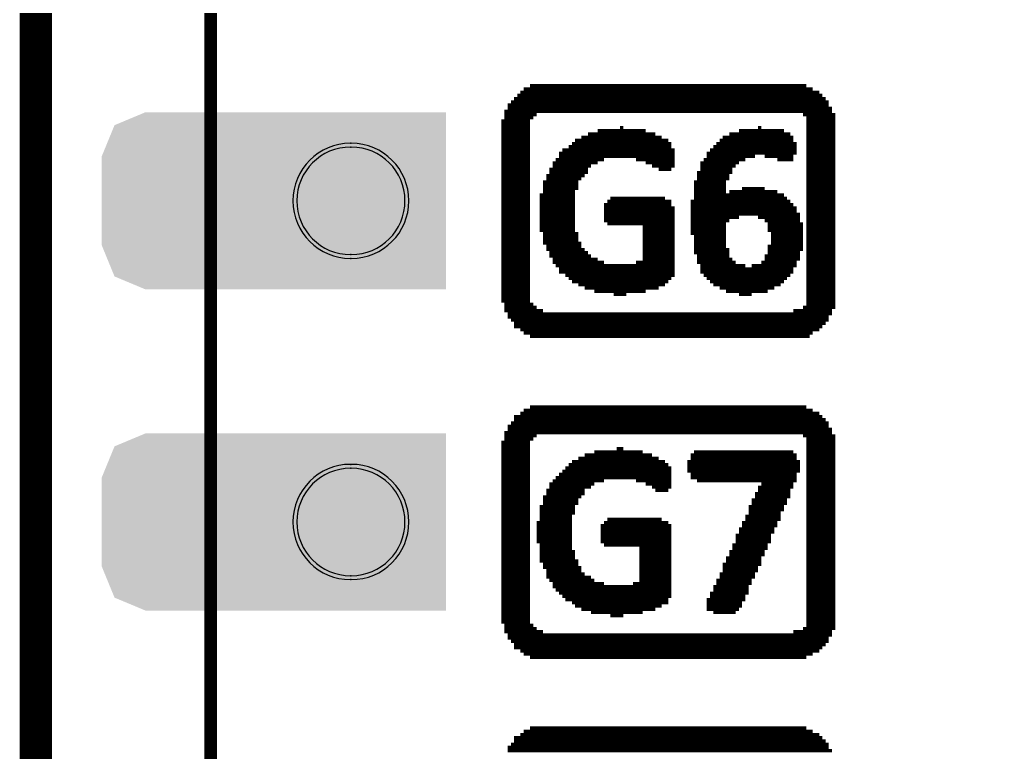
# Model space of a CAD drawing. Header units: millimetres. Extents: x -19 to 69, y -19.1 to 19.1.
# Drawn here: x 18.59 to 26.43, y 0.85 to 6.64 of the extents above; entities that cross this region are included whole.
import ezdxf

# ---------------------------------------------------------------- set-up
doc = ezdxf.new("R2010")
doc.units = ezdxf.units.MM
for name, color, linetype, true_color in [('BoardOutLine', 7, 'Continuous', 0xff00ff), ('BottomSolderMaskLayer', 7, 'Continuous', 0xaa00ff), ('Multi-Layer', 7, 'Continuous', 0xc0c0c0), ('TopLayer', 7, 'Continuous', 0xff0000), ('TopPasteMaskLayer', 7, 'Continuous', 0x808080), ('TopSilkLayer', 7, 'Continuous', 0xffcc00), ('TopSolderMaskLayer', 7, 'Continuous', 0x800080)]:
    doc.layers.add(name, color=color, linetype=linetype, true_color=true_color)

msp = doc.modelspace()

# ---------------------------------------------------------------- hatches: boundary and pattern name
at = {"layer": 'BottomSolderMaskLayer'}
for points in [[(20.4583, 5.9077), (21.9599, 5.9077), (21.9599, 4.5061), (20.4583, 4.5061)], [(20.4583, 3.3677), (21.9599, 3.3677), (21.9599, 1.9661), (20.4583, 1.9661)]]:
    msp.add_hatch(color=256, dxfattribs=at).paths.add_polyline_path(points)
at = {"layer": 'Multi-Layer'}
for points in [[(20.5091, 5.8569), (21.9091, 5.8569), (21.9091, 4.5569), (20.5091, 4.5569)], [(20.5091, 3.3169), (21.9091, 3.3169), (21.9091, 2.0169), (20.5091, 2.0169)]]:
    msp.add_hatch(color=256, dxfattribs=at).paths.add_polyline_path(points)
at = {"layer": 'TopLayer'}
for points in [[(19.2891, 5.532), (19.3842, 5.7618), (19.614, 5.857), (20.464, 5.857), (20.6939, 5.7618), (20.7891, 5.532), (20.7891, 4.882), (20.6939, 4.6522), (20.464, 4.557), (19.614, 4.557), (19.3842, 4.6522), (19.2891, 4.882)], [(19.2891, 2.992), (19.3842, 3.2218), (19.614, 3.317), (20.464, 3.317), (20.6939, 3.2218), (20.7891, 2.992), (20.7891, 2.342), (20.6939, 2.1122), (20.464, 2.017), (19.614, 2.017), (19.3842, 2.1122), (19.2891, 2.342)]]:
    msp.add_hatch(color=256, dxfattribs=at).paths.add_polyline_path(points)
at = {"layer": 'TopPasteMaskLayer'}
for points in [[(19.2891, 5.532), (19.3842, 5.7618), (19.614, 5.857), (20.464, 5.857), (20.6939, 5.7618), (20.7891, 5.532), (20.7891, 4.882), (20.6939, 4.6522), (20.464, 4.557), (19.614, 4.557), (19.3842, 4.6522), (19.2891, 4.882)], [(19.2891, 2.992), (19.3842, 3.2218), (19.614, 3.317), (20.464, 3.317), (20.6939, 3.2218), (20.7891, 2.992), (20.7891, 2.342), (20.6939, 2.1122), (20.464, 2.017), (19.614, 2.017), (19.3842, 2.1122), (19.2891, 2.342)]]:
    msp.add_hatch(color=256, dxfattribs=at).paths.add_polyline_path(points)
at = {"layer": 'TopSolderMaskLayer'}
for points in [[(19.2383, 5.5574), (19.3399, 5.8052), (19.5853, 5.9078), (20.4928, 5.9078), (20.7382, 5.8052), (20.8399, 5.5574), (20.8399, 4.8566), (20.7382, 4.6088), (20.4928, 4.5062), (19.5853, 4.5062), (19.3399, 4.6088), (19.2383, 4.8566)], [(20.4583, 5.9077), (21.9599, 5.9077), (21.9599, 4.5061), (20.4583, 4.5061)], [(19.2383, 3.0174), (19.3399, 3.2652), (19.5853, 3.3678), (20.4928, 3.3678), (20.7382, 3.2652), (20.8399, 3.0174), (20.8399, 2.3166), (20.7382, 2.0688), (20.4928, 1.9662), (19.5853, 1.9662), (19.3399, 2.0688), (19.2383, 2.3166)], [(20.4583, 3.3677), (21.9599, 3.3677), (21.9599, 1.9661), (20.4583, 1.9661)]]:
    msp.add_hatch(color=256, dxfattribs=at).paths.add_polyline_path(points)

# ---------------------------------------------------------------- linework, layer by layer
at = {"layer": 'BoardOutLine', "const_width": 0.254}
msp.add_lwpolyline([(18.718, 16.603), (40.7181, 16.603), (40.7181, -17.397), (18.718, -17.397), (18.718, 16.603)], close=True, dxfattribs=at)
at = {"layer": 'BottomSolderMaskLayer'}
for points in [[(21.2118, 5.6627), (21.2064, 5.6627)], [(21.2118, 4.7511), (21.2064, 4.7511)], [(21.2118, 3.1227), (21.2064, 3.1227)], [(21.2118, 2.2111), (21.2064, 2.2111)]]:
    msp.add_lwpolyline(points, close=True, dxfattribs=at)
for centre, start, end in [((21.2064, 5.2069), 90, 270), ((21.2118, 5.2069), 270, 90), ((21.2064, 2.6669), 90, 270), ((21.2118, 2.6669), 270, 90)]:
    msp.add_arc(centre, 0.4558, start, end, dxfattribs=at)
at = {"layer": 'Multi-Layer'}
for points in [[(21.2117, 5.6319), (21.2066, 5.6319)], [(21.2117, 4.7819), (21.2066, 4.7819)], [(21.2117, 3.0919), (21.2066, 3.0919)], [(21.2117, 2.2419), (21.2066, 2.2419)]]:
    msp.add_lwpolyline(points, close=True, dxfattribs=at)
for centre, start, end in [((21.2066, 5.2069), 90, 270), ((21.2117, 5.2069), 270, 90), ((21.2066, 2.6669), 90, 270), ((21.2117, 2.6669), 270, 90)]:
    msp.add_arc(centre, 0.425, start, end, dxfattribs=at)
at = {"layer": 'TopSilkLayer'}
for points, const_width in [([(40.0991, -17.143), (40.0991, 14.857), (39.0991, 15.857), (37.5991, 15.857), (37.5991, 14.857), (35.5991, 14.857), (35.5991, 15.857), (30.0991, 15.857), (24.5991, 15.857), (24.5991, 14.857), (22.5991, 14.857), (22.5991, 15.857), (21.0991, 15.857), (20.099, 14.857), (20.099, -17.143)], 0.1), ([(22.6263, 6.117), (24.8107, 6.117)], 0.0254), ([(22.5247, 6.0408), (24.9377, 6.0408)], 0.0254), ([(22.5501, 6.0662), (24.9123, 6.0662)], 0.0254), ([(22.5754, 6.0916), (24.8614, 6.0916)], 0.0254), ([(22.4484, 5.9646), (24.9884, 5.9646)], 0.0254), ([(22.4739, 5.99), (24.9884, 5.99)], 0.0254), ([(22.4993, 6.0154), (24.9631, 6.0154)], 0.0254), ([(22.4231, 5.9138), (25.0139, 5.9138)], 0.0254), ([(22.4231, 5.8884), (22.6771, 5.8884)], 0.0254), ([(22.4484, 5.9392), (25.0139, 5.9392)], 0.0254), ([(24.7853, 5.8884), (25.0393, 5.8884)], 0.0254), ([(22.3977, 5.8376), (22.6263, 5.8376)], 0.0254), ([(22.3977, 5.8122), (22.6263, 5.8122)], 0.0254), ([(22.4231, 5.863), (22.6517, 5.863)], 0.0254), ([(24.8107, 5.863), (25.0393, 5.863)], 0.0254), ([(24.8107, 5.8376), (25.0393, 5.8376)], 0.0254), ([(24.8107, 5.8122), (25.0393, 5.8122)], 0.0254), ([(22.3977, 5.7868), (22.6263, 5.7868)], 0.0254), ([(22.3977, 5.7614), (22.6263, 5.7614)], 0.0254), ([(22.3977, 5.736), (22.6263, 5.736)], 0.0254), ([(22.3977, 5.7106), (22.6263, 5.7106)], 0.0254), ([(23.0327, 5.7106), (23.6677, 5.7106)], 0.0254), ([(23.0834, 5.736), (23.6169, 5.736)], 0.0254), ([(23.1597, 5.7614), (23.5407, 5.7614)], 0.0254), ([(23.3374, 5.7868), (23.3629, 5.7868)], 0.0254), ([(24.1503, 5.7106), (24.7091, 5.7106)], 0.0254), ([(24.2011, 5.736), (24.6837, 5.736)], 0.0254), ([(24.2773, 5.7614), (24.6329, 5.7614)], 0.0254), ([(24.4297, 5.7868), (24.4551, 5.7868)], 0.0254), ([(24.8107, 5.7868), (25.0393, 5.7868)], 0.0254), ([(24.8107, 5.7614), (25.0393, 5.7614)], 0.0254), ([(24.8107, 5.736), (25.0393, 5.736)], 0.0254), ([(24.8107, 5.7106), (25.0393, 5.7106)], 0.0254), ([(22.3977, 5.6852), (22.6263, 5.6852)], 0.0254), ([(22.3977, 5.6598), (22.6263, 5.6598)], 0.0254), ([(22.3977, 5.6344), (22.6263, 5.6344)], 0.0254), ([(22.9311, 5.6344), (23.7439, 5.6344)], 0.0254), ([(22.9564, 5.6598), (23.7439, 5.6598)], 0.0254), ([(22.9819, 5.6852), (23.7184, 5.6852)], 0.0254), ([(24.0741, 5.6344), (24.7344, 5.6344)], 0.0254), ([(24.0994, 5.6598), (24.7344, 5.6598)], 0.0254), ([(24.1249, 5.6852), (24.7091, 5.6852)], 0.0254), ([(24.8107, 5.6852), (25.0393, 5.6852)], 0.0254), ([(24.8107, 5.6598), (25.0393, 5.6598)], 0.0254), ([(24.8107, 5.6344), (25.0393, 5.6344)], 0.0254), ([(22.3977, 5.609), (22.6263, 5.609)], 0.0254), ([(22.3977, 5.5836), (22.6263, 5.5836)], 0.0254), ([(22.3977, 5.5582), (22.6263, 5.5582)], 0.0254), ([(22.8549, 5.5836), (23.7693, 5.5836)], 0.0254), ([(22.8549, 5.5582), (23.7693, 5.5582)], 0.0254), ([(22.8803, 5.609), (23.7693, 5.609)], 0.0254), ([(24.0233, 5.5836), (24.7344, 5.5836)], 0.0254), ([(24.0233, 5.5582), (24.4043, 5.5582)], 0.0254), ([(24.0487, 5.609), (24.7344, 5.609)], 0.0254), ([(24.4804, 5.5582), (24.7091, 5.5582)], 0.0254), ([(24.8107, 5.609), (25.0393, 5.609)], 0.0254), ([(24.8107, 5.5836), (25.0393, 5.5836)], 0.0254), ([(24.8107, 5.5582), (25.0393, 5.5582)], 0.0254), ([(22.3977, 5.5328), (22.6263, 5.5328)], 0.0254), ([(22.3977, 5.5074), (22.6263, 5.5074)], 0.0254), ([(22.3977, 5.482), (22.6263, 5.482)], 0.0254), ([(22.8041, 5.5074), (23.1597, 5.5074)], 0.0254), ([(22.8041, 5.482), (23.1089, 5.482)], 0.0254), ([(22.8294, 5.5328), (23.2104, 5.5328)], 0.0254), ([(23.4644, 5.5328), (23.7693, 5.5328)], 0.0254), ([(23.5407, 5.5074), (23.7693, 5.5074)], 0.0254), ([(23.5914, 5.482), (23.7693, 5.482)], 0.0254), ([(23.9724, 5.5074), (24.2773, 5.5074)], 0.0254), ([(23.9724, 5.482), (24.2519, 5.482)], 0.0254), ([(23.9979, 5.5328), (24.3281, 5.5328)], 0.0254), ([(24.5821, 5.5328), (24.7091, 5.5328)], 0.0254), ([(24.8107, 5.5328), (25.0393, 5.5328)], 0.0254), ([(24.8107, 5.5074), (25.0393, 5.5074)], 0.0254), ([(24.8107, 5.482), (25.0393, 5.482)], 0.0254), ([(22.3977, 5.4566), (22.6263, 5.4566)], 0.0254), ([(22.3977, 5.4312), (22.6263, 5.4312)], 0.0254), ([(22.3977, 5.4058), (22.6263, 5.4058)], 0.0254), ([(22.7533, 5.4058), (23.0581, 5.4058)], 0.0254), ([(22.7787, 5.4566), (23.0834, 5.4566)], 0.0254), ([(22.7787, 5.4312), (23.0834, 5.4312)], 0.0254), ([(23.6423, 5.4566), (23.7439, 5.4566)], 0.0254), ([(23.9471, 5.4312), (24.2264, 5.4312)], 0.0254), ([(23.9471, 5.4058), (24.2011, 5.4058)], 0.0254), ([(23.9724, 5.4566), (24.2264, 5.4566)], 0.0254), ([(24.8107, 5.4566), (25.0393, 5.4566)], 0.0254), ([(24.8107, 5.4312), (25.0393, 5.4312)], 0.0254), ([(24.8107, 5.4058), (25.0393, 5.4058)], 0.0254), ([(22.3977, 5.3804), (22.6263, 5.3804)], 0.0254), ([(22.3977, 5.355), (22.6263, 5.355)], 0.0254), ([(22.3977, 5.3296), (22.6263, 5.3296)], 0.0254), ([(22.7279, 5.355), (23.0073, 5.355)], 0.0254), ([(22.7279, 5.3296), (23.0073, 5.3296)], 0.0254), ([(22.7533, 5.3804), (23.0327, 5.3804)], 0.0254), ([(23.9217, 5.355), (24.1757, 5.355)], 0.0254), ([(23.9217, 5.3296), (24.1757, 5.3296)], 0.0254), ([(23.9471, 5.3804), (24.2011, 5.3804)], 0.0254), ([(24.8107, 5.3804), (25.0393, 5.3804)], 0.0254), ([(24.8107, 5.355), (25.0393, 5.355)], 0.0254), ([(24.8107, 5.3296), (25.0393, 5.3296)], 0.0254), ([(22.3977, 5.3042), (22.6263, 5.3042)], 0.0254), ([(22.3977, 5.2788), (22.6263, 5.2788)], 0.0254), ([(22.3977, 5.2534), (22.6263, 5.2534)], 0.0254), ([(22.7024, 5.2534), (22.9819, 5.2534)], 0.0254), ([(22.7279, 5.3042), (23.0073, 5.3042)], 0.0254), ([(22.7279, 5.2788), (22.9819, 5.2788)], 0.0254), ([(23.9217, 5.3042), (24.1757, 5.3042)], 0.0254), ([(23.9217, 5.2788), (24.1757, 5.2788)], 0.0254), ([(23.9217, 5.2534), (24.6329, 5.2534)], 0.0254), ([(24.2011, 5.2788), (24.5821, 5.2788)], 0.0254), ([(24.3027, 5.3042), (24.4804, 5.3042)], 0.0254), ([(24.8107, 5.3042), (25.0393, 5.3042)], 0.0254), ([(24.8107, 5.2788), (25.0393, 5.2788)], 0.0254), ([(24.8107, 5.2534), (25.0393, 5.2534)], 0.0254), ([(22.3977, 5.228), (22.6263, 5.228)], 0.0254), ([(22.3977, 5.2026), (22.6263, 5.2026)], 0.0254), ([(22.3977, 5.1772), (22.6263, 5.1772)], 0.0254), ([(22.7024, 5.228), (22.9819, 5.228)], 0.0254), ([(22.7024, 5.2026), (22.9819, 5.2026)], 0.0254), ([(22.7024, 5.1772), (22.9819, 5.1772)], 0.0254), ([(23.2104, 5.1772), (23.7439, 5.1772)], 0.0254), ([(23.2359, 5.2026), (23.7439, 5.2026)], 0.0254), ([(23.2613, 5.228), (23.6931, 5.228)], 0.0254), ([(23.8963, 5.2026), (24.6837, 5.2026)], 0.0254), ([(23.8963, 5.1772), (24.7091, 5.1772)], 0.0254), ([(23.9217, 5.228), (24.6583, 5.228)], 0.0254), ([(24.8107, 5.228), (25.0393, 5.228)], 0.0254), ([(24.8107, 5.2026), (25.0393, 5.2026)], 0.0254), ([(24.8107, 5.1772), (25.0393, 5.1772)], 0.0254), ([(22.3977, 5.1518), (22.6263, 5.1518)], 0.0254), ([(22.3977, 5.1264), (22.6263, 5.1264)], 0.0254), ([(22.3977, 5.101), (22.6263, 5.101)], 0.0254), ([(22.7024, 5.1518), (22.9819, 5.1518)], 0.0254), ([(22.7024, 5.1264), (22.9819, 5.1264)], 0.0254), ([(22.7024, 5.101), (22.9819, 5.101)], 0.0254), ([(23.2104, 5.1518), (23.7693, 5.1518)], 0.0254), ([(23.2104, 5.1264), (23.7693, 5.1264)], 0.0254), ([(23.2104, 5.101), (23.7693, 5.101)], 0.0254), ([(23.8963, 5.1518), (24.7344, 5.1518)], 0.0254), ([(23.8963, 5.1264), (24.7344, 5.1264)], 0.0254), ([(23.8963, 5.101), (24.7599, 5.101)], 0.0254), ([(24.8107, 5.1518), (25.0393, 5.1518)], 0.0254), ([(24.8107, 5.1264), (25.0393, 5.1264)], 0.0254), ([(24.8107, 5.101), (25.0393, 5.101)], 0.0254), ([(22.3977, 5.0756), (22.6263, 5.0756)], 0.0254), ([(22.3977, 5.0502), (22.6263, 5.0502)], 0.0254), ([(22.3977, 5.0248), (22.6263, 5.0248)], 0.0254), ([(22.7024, 5.0756), (22.9819, 5.0756)], 0.0254), ([(22.7024, 5.0502), (22.9819, 5.0502)], 0.0254), ([(22.7024, 5.0248), (22.9819, 5.0248)], 0.0254), ([(23.2104, 5.0756), (23.7693, 5.0756)], 0.0254), ([(23.2104, 5.0502), (23.7693, 5.0502)], 0.0254), ([(23.2359, 5.0248), (23.7693, 5.0248)], 0.0254), ([(23.8963, 5.0756), (24.2773, 5.0756)], 0.0254), ([(23.8963, 5.0502), (24.2011, 5.0502)], 0.0254), ([(23.8963, 5.0248), (24.1757, 5.0248)], 0.0254), ([(24.4297, 5.0756), (24.7599, 5.0756)], 0.0254), ([(24.4804, 5.0502), (24.7599, 5.0502)], 0.0254), ([(24.5059, 5.0248), (24.7853, 5.0248)], 0.0254), ([(24.8107, 5.0756), (25.0393, 5.0756)], 0.0254), ([(24.8107, 5.0502), (25.0393, 5.0502)], 0.0254), ([(24.8107, 5.0248), (25.0393, 5.0248)], 0.0254), ([(22.3977, 4.9994), (22.6263, 4.9994)], 0.0254), ([(22.3977, 4.974), (22.6263, 4.974)], 0.0254), ([(22.3977, 4.9486), (22.6263, 4.9486)], 0.0254), ([(22.7024, 4.9994), (22.9819, 4.9994)], 0.0254), ([(22.7024, 4.974), (22.9819, 4.974)], 0.0254), ([(22.7279, 4.9486), (23.0073, 4.9486)], 0.0254), ([(23.5153, 4.9994), (23.7693, 4.9994)], 0.0254), ([(23.5153, 4.974), (23.7693, 4.974)], 0.0254), ([(23.5153, 4.9486), (23.7693, 4.9486)], 0.0254), ([(23.8963, 4.9994), (24.1757, 4.9994)], 0.0254), ([(23.8963, 4.974), (24.1757, 4.974)], 0.0254), ([(23.8963, 4.9486), (24.1757, 4.9486)], 0.0254), ([(24.5059, 4.9994), (24.7853, 4.9994)], 0.0254), ([(24.5059, 4.974), (24.7853, 4.974)], 0.0254), ([(24.5313, 4.9486), (24.7853, 4.9486)], 0.0254), ([(24.8107, 4.9994), (25.0393, 4.9994)], 0.0254), ([(24.8107, 4.974), (25.0393, 4.974)], 0.0254), ([(24.8107, 4.9486), (25.0393, 4.9486)], 0.0254), ([(22.3977, 4.9232), (22.6263, 4.9232)], 0.0254), ([(22.3977, 4.8978), (22.6263, 4.8978)], 0.0254), ([(22.3977, 4.8724), (22.6263, 4.8724)], 0.0254), ([(22.7279, 4.9232), (23.0073, 4.9232)], 0.0254), ([(22.7279, 4.8978), (23.0073, 4.8978)], 0.0254), ([(22.7279, 4.8724), (23.0327, 4.8724)], 0.0254), ([(23.5153, 4.9232), (23.7693, 4.9232)], 0.0254), ([(23.5153, 4.8978), (23.7693, 4.8978)], 0.0254), ([(23.5153, 4.8724), (23.7693, 4.8724)], 0.0254), ([(23.9217, 4.9232), (24.1757, 4.9232)], 0.0254), ([(23.9217, 4.8978), (24.1757, 4.8978)], 0.0254), ([(23.9217, 4.8724), (24.1757, 4.8724)], 0.0254), ([(24.5313, 4.9232), (24.7853, 4.9232)], 0.0254), ([(24.5313, 4.8978), (24.7853, 4.8978)], 0.0254), ([(24.5313, 4.8724), (24.7853, 4.8724)], 0.0254), ([(24.8107, 4.9232), (25.0393, 4.9232)], 0.0254), ([(24.8107, 4.8978), (25.0393, 4.8978)], 0.0254), ([(24.8107, 4.8724), (25.0393, 4.8724)], 0.0254), ([(22.3977, 4.847), (22.6263, 4.847)], 0.0254), ([(22.3977, 4.8216), (22.6263, 4.8216)], 0.0254), ([(22.3977, 4.7962), (22.6263, 4.7962)], 0.0254), ([(22.3977, 4.7708), (22.6263, 4.7708)], 0.0254), ([(22.7533, 4.847), (23.0327, 4.847)], 0.0254), ([(22.7533, 4.8216), (23.0581, 4.8216)], 0.0254), ([(22.7787, 4.7962), (23.0834, 4.7962)], 0.0254), ([(22.7787, 4.7708), (23.1089, 4.7708)], 0.0254), ([(23.5153, 4.847), (23.7693, 4.847)], 0.0254), ([(23.5153, 4.8216), (23.7693, 4.8216)], 0.0254), ([(23.5153, 4.7962), (23.7693, 4.7962)], 0.0254), ([(23.5153, 4.7708), (23.7693, 4.7708)], 0.0254), ([(23.9217, 4.847), (24.1757, 4.847)], 0.0254), ([(23.9217, 4.8216), (24.2011, 4.8216)], 0.0254), ([(23.9217, 4.7962), (24.2011, 4.7962)], 0.0254), ([(23.9471, 4.7708), (24.2011, 4.7708)], 0.0254), ([(24.4804, 4.7708), (24.7599, 4.7708)], 0.0254), ([(24.5059, 4.847), (24.7853, 4.847)], 0.0254), ([(24.5059, 4.8216), (24.7853, 4.8216)], 0.0254), ([(24.5059, 4.7962), (24.7599, 4.7962)], 0.0254), ([(24.8107, 4.847), (25.0393, 4.847)], 0.0254), ([(24.8107, 4.8216), (25.0393, 4.8216)], 0.0254), ([(24.8107, 4.7962), (25.0393, 4.7962)], 0.0254), ([(24.8107, 4.7708), (25.0393, 4.7708)], 0.0254), ([(22.3977, 4.7454), (22.6263, 4.7454)], 0.0254), ([(22.3977, 4.72), (22.6263, 4.72)], 0.0254), ([(22.3977, 4.6946), (22.6263, 4.6946)], 0.0254), ([(22.8041, 4.7454), (23.1597, 4.7454)], 0.0254), ([(22.8041, 4.72), (23.2104, 4.72)], 0.0254), ([(22.8294, 4.6946), (23.7693, 4.6946)], 0.0254), ([(23.4644, 4.72), (23.7693, 4.72)], 0.0254), ([(23.5153, 4.7454), (23.7693, 4.7454)], 0.0254), ([(23.9471, 4.7454), (24.2264, 4.7454)], 0.0254), ([(23.9471, 4.72), (24.2519, 4.72)], 0.0254), ([(23.9724, 4.6946), (24.3281, 4.6946)], 0.0254), ([(24.3789, 4.6946), (24.7344, 4.6946)], 0.0254), ([(24.4551, 4.72), (24.7344, 4.72)], 0.0254), ([(24.4804, 4.7454), (24.7599, 4.7454)], 0.0254), ([(24.8107, 4.7454), (25.0393, 4.7454)], 0.0254), ([(24.8107, 4.72), (25.0393, 4.72)], 0.0254), ([(24.8107, 4.6946), (25.0393, 4.6946)], 0.0254), ([(22.3977, 4.6692), (22.6263, 4.6692)], 0.0254), ([(22.3977, 4.6438), (22.6263, 4.6438)], 0.0254), ([(22.3977, 4.6184), (22.6263, 4.6184)], 0.0254), ([(22.8549, 4.6692), (23.7693, 4.6692)], 0.0254), ([(22.8549, 4.6438), (23.7693, 4.6438)], 0.0254), ([(22.9057, 4.6184), (23.7693, 4.6184)], 0.0254), ([(23.9724, 4.6692), (24.7091, 4.6692)], 0.0254), ([(23.9724, 4.6438), (24.7091, 4.6438)], 0.0254), ([(23.9979, 4.6184), (24.6837, 4.6184)], 0.0254), ([(24.8107, 4.6692), (25.0393, 4.6692)], 0.0254), ([(24.8107, 4.6438), (25.0393, 4.6438)], 0.0254), ([(24.8107, 4.6184), (25.0393, 4.6184)], 0.0254), ([(22.3977, 4.593), (22.6263, 4.593)], 0.0254), ([(22.3977, 4.5676), (22.6263, 4.5676)], 0.0254), ([(22.3977, 4.5422), (22.6263, 4.5422)], 0.0254), ([(22.9311, 4.593), (23.7439, 4.593)], 0.0254), ([(22.9564, 4.5676), (23.7184, 4.5676)], 0.0254), ([(23.0073, 4.5422), (23.6931, 4.5422)], 0.0254), ([(24.0233, 4.593), (24.6583, 4.593)], 0.0254), ([(24.0487, 4.5676), (24.6329, 4.5676)], 0.0254), ([(24.0741, 4.5422), (24.6074, 4.5422)], 0.0254), ([(24.8107, 4.593), (25.0393, 4.593)], 0.0254), ([(24.8107, 4.5676), (25.0393, 4.5676)], 0.0254), ([(24.8107, 4.5422), (25.0393, 4.5422)], 0.0254), ([(22.3977, 4.5168), (22.6263, 4.5168)], 0.0254), ([(22.3977, 4.4914), (22.6263, 4.4914)], 0.0254), ([(22.3977, 4.466), (22.6263, 4.466)], 0.0254), ([(23.0581, 4.5168), (23.6423, 4.5168)], 0.0254), ([(23.1343, 4.4914), (23.5407, 4.4914)], 0.0254), ([(23.2867, 4.466), (23.3883, 4.466)], 0.0254), ([(24.1249, 4.5168), (24.5567, 4.5168)], 0.0254), ([(24.1757, 4.4914), (24.5059, 4.4914)], 0.0254), ([(24.2773, 4.466), (24.3789, 4.466)], 0.0254), ([(24.8107, 4.5168), (25.0393, 4.5168)], 0.0254), ([(24.8107, 4.4914), (25.0393, 4.4914)], 0.0254), ([(24.8107, 4.466), (25.0393, 4.466)], 0.0254), ([(22.3977, 4.4406), (22.6263, 4.4406)], 0.0254), ([(22.3977, 4.4152), (22.6263, 4.4152)], 0.0254), ([(22.4231, 4.3898), (22.6517, 4.3898)], 0.0254), ([(24.8107, 4.4406), (25.0393, 4.4406)], 0.0254), ([(24.8107, 4.4152), (25.0393, 4.4152)], 0.0254), ([(24.8107, 4.3898), (25.0393, 4.3898)], 0.0254), ([(22.4231, 4.3644), (22.6771, 4.3644)], 0.0254), ([(22.4231, 4.339), (22.7279, 4.339)], 0.0254), ([(22.4484, 4.3136), (25.0139, 4.3136)], 0.0254), ([(24.7091, 4.339), (25.0139, 4.339)], 0.0254), ([(24.7853, 4.3644), (25.0393, 4.3644)], 0.0254), ([(22.4484, 4.2882), (24.9884, 4.2882)], 0.0254), ([(22.4739, 4.2628), (24.9884, 4.2628)], 0.0254), ([(22.4993, 4.2374), (24.9631, 4.2374)], 0.0254), ([(22.4993, 4.212), (24.9377, 4.212)], 0.0254), ([(22.5501, 4.1866), (24.9123, 4.1866)], 0.0254), ([(22.5754, 4.1612), (24.8614, 4.1612)], 0.0254), ([(22.6263, 4.1358), (24.8361, 4.1358)], 0.0254), ([(22.5501, 3.5262), (24.9123, 3.5262)], 0.0254), ([(22.5754, 3.5516), (24.8614, 3.5516)], 0.0254), ([(22.6263, 3.577), (24.8107, 3.577)], 0.0254), ([(22.4739, 3.45), (24.9884, 3.45)], 0.0254), ([(22.4993, 3.5008), (24.9377, 3.5008)], 0.0254), ([(22.4993, 3.4754), (24.9631, 3.4754)], 0.0254), ([(22.4231, 3.3738), (25.0139, 3.3738)], 0.0254), ([(22.4484, 3.4246), (24.9884, 3.4246)], 0.0254), ([(22.4484, 3.3992), (25.0139, 3.3992)], 0.0254), ([(22.3977, 3.2976), (22.6263, 3.2976)], 0.0254), ([(22.4231, 3.3484), (22.6771, 3.3484)], 0.0254), ([(22.4231, 3.323), (22.6517, 3.323)], 0.0254), ([(24.7853, 3.3484), (25.0393, 3.3484)], 0.0254), ([(24.8107, 3.323), (25.0393, 3.323)], 0.0254), ([(24.8107, 3.2976), (25.0393, 3.2976)], 0.0254), ([(22.3977, 3.2722), (22.6263, 3.2722)], 0.0254), ([(22.3977, 3.2468), (22.6263, 3.2468)], 0.0254), ([(22.3977, 3.2214), (22.6263, 3.2214)], 0.0254), ([(23.1343, 3.2214), (23.5153, 3.2214)], 0.0254), ([(23.3121, 3.2468), (23.3629, 3.2468)], 0.0254), ([(23.9217, 3.2214), (24.7091, 3.2214)], 0.0254), ([(24.8107, 3.2722), (25.0393, 3.2722)], 0.0254), ([(24.8107, 3.2468), (25.0393, 3.2468)], 0.0254), ([(24.8107, 3.2214), (25.0393, 3.2214)], 0.0254), ([(22.3977, 3.196), (22.6263, 3.196)], 0.0254), ([(22.3977, 3.1706), (22.6263, 3.1706)], 0.0254), ([(22.3977, 3.1452), (22.6263, 3.1452)], 0.0254), ([(22.9564, 3.1452), (23.6931, 3.1452)], 0.0254), ([(23.0073, 3.1706), (23.6423, 3.1706)], 0.0254), ([(23.0581, 3.196), (23.5914, 3.196)], 0.0254), ([(23.8709, 3.1452), (24.7599, 3.1452)], 0.0254), ([(23.8963, 3.196), (24.7344, 3.196)], 0.0254), ([(23.8963, 3.1706), (24.7344, 3.1706)], 0.0254), ([(24.8107, 3.196), (25.0393, 3.196)], 0.0254), ([(24.8107, 3.1706), (25.0393, 3.1706)], 0.0254), ([(24.8107, 3.1452), (25.0393, 3.1452)], 0.0254), ([(22.3977, 3.1198), (22.6263, 3.1198)], 0.0254), ([(22.3977, 3.0944), (22.6263, 3.0944)], 0.0254), ([(22.3977, 3.069), (22.6263, 3.069)], 0.0254), ([(22.8803, 3.069), (23.7439, 3.069)], 0.0254), ([(22.9057, 3.0944), (23.7439, 3.0944)], 0.0254), ([(22.9311, 3.1198), (23.7184, 3.1198)], 0.0254), ([(23.8709, 3.1198), (24.7599, 3.1198)], 0.0254), ([(23.8709, 3.0944), (24.7599, 3.0944)], 0.0254), ([(23.8709, 3.069), (24.7599, 3.069)], 0.0254), ([(24.8107, 3.1198), (25.0393, 3.1198)], 0.0254), ([(24.8107, 3.0944), (25.0393, 3.0944)], 0.0254), ([(24.8107, 3.069), (25.0393, 3.069)], 0.0254), ([(22.3977, 3.0436), (22.6263, 3.0436)], 0.0254), ([(22.3977, 3.0182), (22.6263, 3.0182)], 0.0254), ([(22.3977, 2.9928), (22.6263, 2.9928)], 0.0254), ([(22.3977, 2.9674), (22.6263, 2.9674)], 0.0254), ([(22.7787, 2.9674), (23.1343, 2.9674)], 0.0254), ([(22.8041, 2.9928), (23.2104, 2.9928)], 0.0254), ([(22.8294, 3.0182), (23.7439, 3.0182)], 0.0254), ([(22.8549, 3.0436), (23.7439, 3.0436)], 0.0254), ([(23.4644, 2.9928), (23.7439, 2.9928)], 0.0254), ([(23.5407, 2.9674), (23.7439, 2.9674)], 0.0254), ([(23.8963, 3.0436), (24.7344, 3.0436)], 0.0254), ([(23.8963, 3.0182), (24.7344, 3.0182)], 0.0254), ([(23.9471, 2.9928), (24.7344, 2.9928)], 0.0254), ([(24.4551, 2.9674), (24.7091, 2.9674)], 0.0254), ([(24.8107, 3.0436), (25.0393, 3.0436)], 0.0254), ([(24.8107, 3.0182), (25.0393, 3.0182)], 0.0254), ([(24.8107, 2.9928), (25.0393, 2.9928)], 0.0254), ([(24.8107, 2.9674), (25.0393, 2.9674)], 0.0254), ([(22.3977, 2.942), (22.6263, 2.942)], 0.0254), ([(22.3977, 2.9166), (22.6263, 2.9166)], 0.0254), ([(22.3977, 2.8912), (22.6263, 2.8912)], 0.0254), ([(22.7533, 2.9166), (23.0581, 2.9166)], 0.0254), ([(22.7533, 2.8912), (23.0581, 2.8912)], 0.0254), ([(22.7787, 2.942), (23.1089, 2.942)], 0.0254), ([(23.5914, 2.942), (23.7439, 2.942)], 0.0254), ([(23.6169, 2.9166), (23.7184, 2.9166)], 0.0254), ([(24.4043, 2.8912), (24.6837, 2.8912)], 0.0254), ([(24.4297, 2.942), (24.7091, 2.942)], 0.0254), ([(24.4297, 2.9166), (24.6837, 2.9166)], 0.0254), ([(24.8107, 2.942), (25.0393, 2.942)], 0.0254), ([(24.8107, 2.9166), (25.0393, 2.9166)], 0.0254), ([(24.8107, 2.8912), (25.0393, 2.8912)], 0.0254), ([(22.3977, 2.8658), (22.6263, 2.8658)], 0.0254), ([(22.3977, 2.8404), (22.6263, 2.8404)], 0.0254), ([(22.3977, 2.815), (22.6263, 2.815)], 0.0254), ([(22.7279, 2.8658), (23.0327, 2.8658)], 0.0254), ([(22.7279, 2.8404), (23.0073, 2.8404)], 0.0254), ([(22.7279, 2.815), (23.0073, 2.815)], 0.0254), ([(24.3789, 2.8404), (24.6583, 2.8404)], 0.0254), ([(24.3789, 2.815), (24.6583, 2.815)], 0.0254), ([(24.4043, 2.8658), (24.6837, 2.8658)], 0.0254), ([(24.8107, 2.8658), (25.0393, 2.8658)], 0.0254), ([(24.8107, 2.8404), (25.0393, 2.8404)], 0.0254), ([(24.8107, 2.815), (25.0393, 2.815)], 0.0254), ([(22.3977, 2.7896), (22.6263, 2.7896)], 0.0254), ([(22.3977, 2.7642), (22.6263, 2.7642)], 0.0254), ([(22.3977, 2.7388), (22.6263, 2.7388)], 0.0254), ([(22.7024, 2.7896), (22.9819, 2.7896)], 0.0254), ([(22.7024, 2.7642), (22.9819, 2.7642)], 0.0254), ([(22.7024, 2.7388), (22.9819, 2.7388)], 0.0254), ([(24.3534, 2.7896), (24.6329, 2.7896)], 0.0254), ([(24.3534, 2.7642), (24.6329, 2.7642)], 0.0254), ([(24.3534, 2.7388), (24.6074, 2.7388)], 0.0254), ([(24.8107, 2.7896), (25.0393, 2.7896)], 0.0254), ([(24.8107, 2.7642), (25.0393, 2.7642)], 0.0254), ([(24.8107, 2.7388), (25.0393, 2.7388)], 0.0254), ([(22.3977, 2.7134), (22.6263, 2.7134)], 0.0254), ([(22.3977, 2.688), (22.6263, 2.688)], 0.0254), ([(22.3977, 2.6626), (22.6263, 2.6626)], 0.0254), ([(22.6771, 2.6626), (22.9564, 2.6626)], 0.0254), ([(22.7024, 2.7134), (22.9564, 2.7134)], 0.0254), ([(22.7024, 2.688), (22.9564, 2.688)], 0.0254), ([(23.2104, 2.6626), (23.7184, 2.6626)], 0.0254), ([(23.2359, 2.688), (23.6677, 2.688)], 0.0254), ([(24.3027, 2.6626), (24.5821, 2.6626)], 0.0254), ([(24.3281, 2.7134), (24.6074, 2.7134)], 0.0254), ([(24.3281, 2.688), (24.6074, 2.688)], 0.0254), ([(24.8107, 2.7134), (25.0393, 2.7134)], 0.0254), ([(24.8107, 2.688), (25.0393, 2.688)], 0.0254), ([(24.8107, 2.6626), (25.0393, 2.6626)], 0.0254), ([(22.3977, 2.6372), (22.6263, 2.6372)], 0.0254), ([(22.3977, 2.6118), (22.6263, 2.6118)], 0.0254), ([(22.3977, 2.5864), (22.6263, 2.5864)], 0.0254), ([(22.6771, 2.6372), (22.9564, 2.6372)], 0.0254), ([(22.6771, 2.6118), (22.9564, 2.6118)], 0.0254), ([(22.6771, 2.5864), (22.9564, 2.5864)], 0.0254), ([(23.1851, 2.6372), (23.7439, 2.6372)], 0.0254), ([(23.1851, 2.6118), (23.7439, 2.6118)], 0.0254), ([(23.1851, 2.5864), (23.7439, 2.5864)], 0.0254), ([(24.2773, 2.6118), (24.5567, 2.6118)], 0.0254), ([(24.2773, 2.5864), (24.5567, 2.5864)], 0.0254), ([(24.3027, 2.6372), (24.5821, 2.6372)], 0.0254), ([(24.8107, 2.6372), (25.0393, 2.6372)], 0.0254), ([(24.8107, 2.6118), (25.0393, 2.6118)], 0.0254), ([(24.8107, 2.5864), (25.0393, 2.5864)], 0.0254), ([(22.3977, 2.561), (22.6263, 2.561)], 0.0254), ([(22.3977, 2.5356), (22.6263, 2.5356)], 0.0254), ([(22.3977, 2.5102), (22.6263, 2.5102)], 0.0254), ([(22.6771, 2.561), (22.9564, 2.561)], 0.0254), ([(22.6771, 2.5356), (22.9564, 2.5356)], 0.0254), ([(22.6771, 2.5102), (22.9564, 2.5102)], 0.0254), ([(23.1851, 2.561), (23.7439, 2.561)], 0.0254), ([(23.1851, 2.5356), (23.7439, 2.5356)], 0.0254), ([(23.1851, 2.5102), (23.7439, 2.5102)], 0.0254), ([(24.2519, 2.561), (24.5313, 2.561)], 0.0254), ([(24.2519, 2.5356), (24.5313, 2.5356)], 0.0254), ([(24.2519, 2.5102), (24.5313, 2.5102)], 0.0254), ([(24.8107, 2.561), (25.0393, 2.561)], 0.0254), ([(24.8107, 2.5356), (25.0393, 2.5356)], 0.0254), ([(24.8107, 2.5102), (25.0393, 2.5102)], 0.0254), ([(22.3977, 2.4848), (22.6263, 2.4848)], 0.0254), ([(22.3977, 2.4594), (22.6263, 2.4594)], 0.0254), ([(22.3977, 2.434), (22.6263, 2.434)], 0.0254), ([(22.7024, 2.4848), (22.9564, 2.4848)], 0.0254), ([(22.7024, 2.4594), (22.9564, 2.4594)], 0.0254), ([(22.7024, 2.434), (22.9819, 2.434)], 0.0254), ([(23.2104, 2.4848), (23.7439, 2.4848)], 0.0254), ([(23.4899, 2.4594), (23.7439, 2.4594)], 0.0254), ([(23.4899, 2.434), (23.7439, 2.434)], 0.0254), ([(24.2011, 2.434), (24.4804, 2.434)], 0.0254), ([(24.2264, 2.4848), (24.5059, 2.4848)], 0.0254), ([(24.2264, 2.4594), (24.5059, 2.4594)], 0.0254), ([(24.8107, 2.4848), (25.0393, 2.4848)], 0.0254), ([(24.8107, 2.4594), (25.0393, 2.4594)], 0.0254), ([(24.8107, 2.434), (25.0393, 2.434)], 0.0254), ([(22.3977, 2.4086), (22.6263, 2.4086)], 0.0254), ([(22.3977, 2.3832), (22.6263, 2.3832)], 0.0254), ([(22.3977, 2.3578), (22.6263, 2.3578)], 0.0254), ([(22.7024, 2.4086), (22.9819, 2.4086)], 0.0254), ([(22.7024, 2.3832), (22.9819, 2.3832)], 0.0254), ([(22.7024, 2.3578), (23.0073, 2.3578)], 0.0254), ([(23.4899, 2.4086), (23.7439, 2.4086)], 0.0254), ([(23.4899, 2.3832), (23.7439, 2.3832)], 0.0254), ([(23.4899, 2.3578), (23.7439, 2.3578)], 0.0254), ([(24.1757, 2.3832), (24.4551, 2.3832)], 0.0254), ([(24.1757, 2.3578), (24.4551, 2.3578)], 0.0254), ([(24.2011, 2.4086), (24.4804, 2.4086)], 0.0254), ([(24.8107, 2.4086), (25.0393, 2.4086)], 0.0254), ([(24.8107, 2.3832), (25.0393, 2.3832)], 0.0254), ([(24.8107, 2.3578), (25.0393, 2.3578)], 0.0254), ([(22.3977, 2.3324), (22.6263, 2.3324)], 0.0254), ([(22.3977, 2.307), (22.6263, 2.307)], 0.0254), ([(22.3977, 2.2816), (22.6263, 2.2816)], 0.0254), ([(22.7279, 2.3324), (23.0073, 2.3324)], 0.0254), ([(22.7279, 2.307), (23.0327, 2.307)], 0.0254), ([(22.7533, 2.2816), (23.0327, 2.2816)], 0.0254), ([(23.4899, 2.3324), (23.7439, 2.3324)], 0.0254), ([(23.4899, 2.307), (23.7439, 2.307)], 0.0254), ([(23.4899, 2.2816), (23.7439, 2.2816)], 0.0254), ([(24.1503, 2.3324), (24.4551, 2.3324)], 0.0254), ([(24.1503, 2.307), (24.4297, 2.307)], 0.0254), ([(24.1503, 2.2816), (24.4297, 2.2816)], 0.0254), ([(24.8107, 2.3324), (25.0393, 2.3324)], 0.0254), ([(24.8107, 2.307), (25.0393, 2.307)], 0.0254), ([(24.8107, 2.2816), (25.0393, 2.2816)], 0.0254), ([(22.3977, 2.2562), (22.6263, 2.2562)], 0.0254), ([(22.3977, 2.2308), (22.6263, 2.2308)], 0.0254), ([(22.3977, 2.2054), (22.6263, 2.2054)], 0.0254), ([(22.7533, 2.2562), (23.0581, 2.2562)], 0.0254), ([(22.7533, 2.2308), (23.1089, 2.2308)], 0.0254), ([(22.7787, 2.2054), (23.1343, 2.2054)], 0.0254), ([(23.4899, 2.2562), (23.7439, 2.2562)], 0.0254), ([(23.4899, 2.2308), (23.7439, 2.2308)], 0.0254), ([(23.4899, 2.2054), (23.7439, 2.2054)], 0.0254), ([(24.0994, 2.2054), (24.3789, 2.2054)], 0.0254), ([(24.1249, 2.2562), (24.4043, 2.2562)], 0.0254), ([(24.1249, 2.2308), (24.4043, 2.2308)], 0.0254), ([(24.8107, 2.2562), (25.0393, 2.2562)], 0.0254), ([(24.8107, 2.2308), (25.0393, 2.2308)], 0.0254), ([(24.8107, 2.2054), (25.0393, 2.2054)], 0.0254), ([(22.3977, 2.18), (22.6263, 2.18)], 0.0254), ([(22.3977, 2.1546), (22.6263, 2.1546)], 0.0254), ([(22.3977, 2.1292), (22.6263, 2.1292)], 0.0254), ([(22.8041, 2.18), (23.2104, 2.18)], 0.0254), ([(22.8041, 2.1546), (23.7439, 2.1546)], 0.0254), ([(22.8294, 2.1292), (23.7439, 2.1292)], 0.0254), ([(23.4391, 2.18), (23.7439, 2.18)], 0.0254), ([(24.0741, 2.1546), (24.3534, 2.1546)], 0.0254), ([(24.0741, 2.1292), (24.3534, 2.1292)], 0.0254), ([(24.0994, 2.18), (24.3789, 2.18)], 0.0254), ([(24.8107, 2.18), (25.0393, 2.18)], 0.0254), ([(24.8107, 2.1546), (25.0393, 2.1546)], 0.0254), ([(24.8107, 2.1292), (25.0393, 2.1292)], 0.0254), ([(22.3977, 2.1038), (22.6263, 2.1038)], 0.0254), ([(22.3977, 2.0784), (22.6263, 2.0784)], 0.0254), ([(22.3977, 2.053), (22.6263, 2.053)], 0.0254), ([(22.3977, 2.0276), (22.6263, 2.0276)], 0.0254), ([(22.8549, 2.1038), (23.7439, 2.1038)], 0.0254), ([(22.8803, 2.0784), (23.7439, 2.0784)], 0.0254), ([(22.9057, 2.053), (23.7184, 2.053)], 0.0254), ([(22.9564, 2.0276), (23.7184, 2.0276)], 0.0254), ([(24.0233, 2.053), (24.3281, 2.053)], 0.0254), ([(24.0233, 2.0276), (24.3027, 2.0276)], 0.0254), ([(24.0487, 2.1038), (24.3534, 2.1038)], 0.0254), ([(24.0487, 2.0784), (24.3281, 2.0784)], 0.0254), ([(24.8107, 2.1038), (25.0393, 2.1038)], 0.0254), ([(24.8107, 2.0784), (25.0393, 2.0784)], 0.0254), ([(24.8107, 2.053), (25.0393, 2.053)], 0.0254), ([(24.8107, 2.0276), (25.0393, 2.0276)], 0.0254), ([(22.3977, 2.0022), (22.6263, 2.0022)], 0.0254), ([(22.3977, 1.9768), (22.6263, 1.9768)], 0.0254), ([(22.3977, 1.9514), (22.6263, 1.9514)], 0.0254), ([(22.9819, 2.0022), (23.6677, 2.0022)], 0.0254), ([(23.0327, 1.9768), (23.6169, 1.9768)], 0.0254), ([(23.1089, 1.9514), (23.5153, 1.9514)], 0.0254), ([(24.0233, 2.0022), (24.3027, 2.0022)], 0.0254), ([(24.0233, 1.9768), (24.2773, 1.9768)], 0.0254), ([(24.0741, 1.9514), (24.2519, 1.9514)], 0.0254), ([(24.8107, 2.0022), (25.0393, 2.0022)], 0.0254), ([(24.8107, 1.9768), (25.0393, 1.9768)], 0.0254), ([(24.8107, 1.9514), (25.0393, 1.9514)], 0.0254), ([(22.3977, 1.926), (22.6263, 1.926)], 0.0254), ([(22.3977, 1.9006), (22.6263, 1.9006)], 0.0254), ([(22.3977, 1.8752), (22.6263, 1.8752)], 0.0254), ([(23.2613, 1.926), (23.3629, 1.926)], 0.0254), ([(24.8107, 1.926), (25.0393, 1.926)], 0.0254), ([(24.8107, 1.9006), (25.0393, 1.9006)], 0.0254), ([(24.8107, 1.8752), (25.0393, 1.8752)], 0.0254), ([(22.4231, 1.8498), (22.6517, 1.8498)], 0.0254), ([(22.4231, 1.8244), (22.6771, 1.8244)], 0.0254), ([(22.4231, 1.799), (22.7279, 1.799)], 0.0254), ([(24.7091, 1.799), (25.0139, 1.799)], 0.0254), ([(24.7853, 1.8244), (25.0393, 1.8244)], 0.0254), ([(24.8107, 1.8498), (25.0393, 1.8498)], 0.0254), ([(22.4484, 1.7736), (25.0139, 1.7736)], 0.0254), ([(22.4484, 1.7482), (24.9884, 1.7482)], 0.0254), ([(22.4739, 1.7228), (24.9884, 1.7228)], 0.0254), ([(22.4993, 1.6974), (24.9631, 1.6974)], 0.0254), ([(22.4993, 1.672), (24.9377, 1.672)], 0.0254), ([(22.5501, 1.6466), (24.9123, 1.6466)], 0.0254), ([(22.5754, 1.6212), (24.8614, 1.6212)], 0.0254), ([(22.6263, 1.5958), (24.8107, 1.5958)], 0.0254), ([(22.5754, 1.0116), (24.8614, 1.0116)], 0.0254), ([(22.6263, 1.037), (24.8107, 1.037)], 0.0254), ([(22.4993, 0.9608), (24.9377, 0.9608)], 0.0254), ([(22.4993, 0.9354), (24.9631, 0.9354)], 0.0254), ([(22.5501, 0.9862), (24.9123, 0.9862)], 0.0254), ([(22.4484, 0.8846), (24.9884, 0.8846)], 0.0254), ([(22.4484, 0.8592), (25.0139, 0.8592)], 0.0254), ([(22.4739, 0.91), (24.9884, 0.91)], 0.0254)]:
    msp.add_lwpolyline(points, dxfattribs=dict(at, const_width=const_width))
at = {"layer": 'TopSolderMaskLayer'}
for points in [[(21.2118, 5.6627), (21.2064, 5.6627)], [(21.2118, 4.7511), (21.2064, 4.7511)], [(21.2118, 3.1227), (21.2064, 3.1227)], [(21.2118, 2.2111), (21.2064, 2.2111)]]:
    msp.add_lwpolyline(points, close=True, dxfattribs=at)
for centre, start, end in [((21.2064, 5.2069), 90, 270), ((21.2118, 5.2069), 270, 90), ((21.2064, 2.6669), 90, 270), ((21.2118, 2.6669), 270, 90)]:
    msp.add_arc(centre, 0.4558, start, end, dxfattribs=at)

doc.saveas('drawing.dxf')
